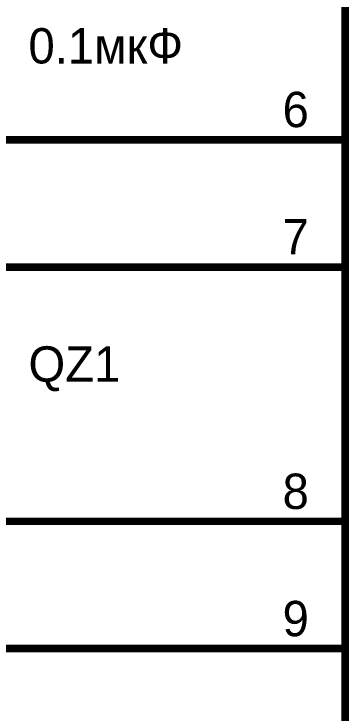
# Model space of a CAD drawing. Extents: x 0 to 594, y 0 to 420.
# Drawn here: x 259.48 to 272.67, y 299.92 to 327.44 of the extents above; entities that cross this region are included whole.
import ezdxf

# ---------------------------------------------------------------- set-up
doc = ezdxf.new("R2010")
doc.units = 0
doc.layers.add('SHEET', color=255, linetype='CONTINUOUS')

msp = doc.modelspace()

# ---------------------------------------------------------------- linework, layer by layer
at = {"layer": 'SHEET', "const_width": 0.3}
for points in [[(272.516, 257.497), (272.516, 382.493)], [(267.515, 322.488), (237.544, 322.488), (237.544, 322.488)], [(272.516, 322.488), (267.515, 322.488)], [(233.047, 317.484), (233.047, 317.484), (267.515, 317.484), (267.515, 317.484)], [(272.516, 317.484), (267.515, 317.484)], [(267.515, 307.495), (233.047, 307.495), (233.047, 307.495)], [(272.516, 307.495), (267.515, 307.495)], [(267.515, 302.492), (267.515, 302.492), (267.515, 302.492), (235.044, 302.492)], [(272.516, 302.492), (267.515, 302.492)]]:
    msp.add_lwpolyline(points, dxfattribs=at)

# ---------------------------------------------------------------- texts
at = {"layer": 'SHEET'}
for s, height, p in [('0.1мкФ', 1.3898, (260.049, 325.493)), ('6', 1.39, (270.051, 322.991)), ('7', 1.39, (270.051, 317.988)), ('QZ1', 1.3898, (260.049, 312.985)), ('8', 1.39, (270.051, 307.981)), ('9', 1.39, (270.051, 302.978))]:
    msp.add_text(s, height=height, dxfattribs=at).set_placement(p)

doc.saveas('drawing.dxf')
